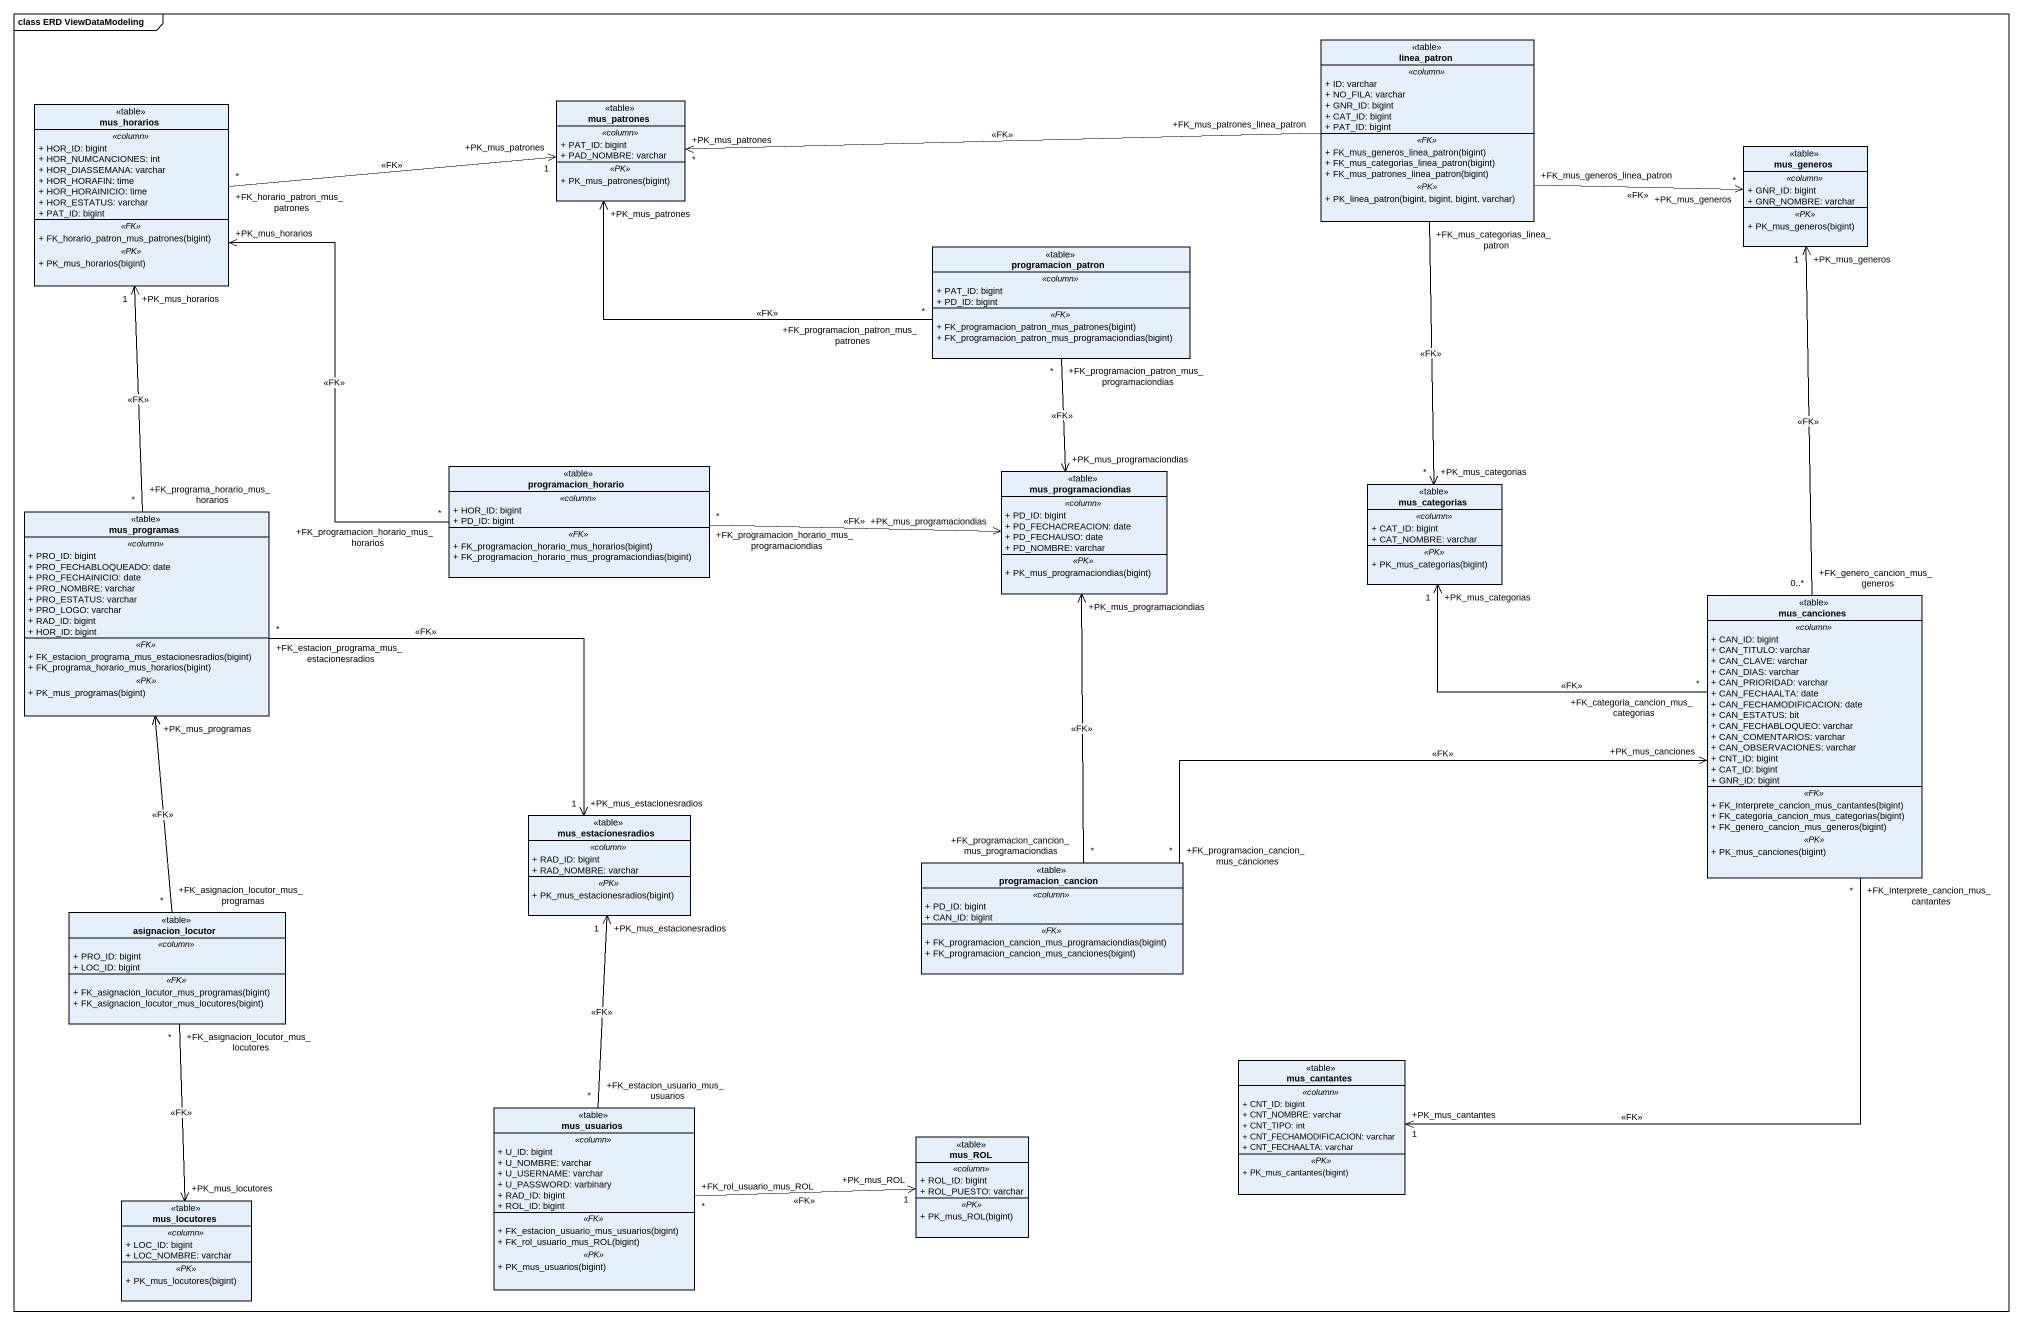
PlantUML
@startuml
mainframe class ERD ViewDataModeling
hide circle
hide empty members
skinparam classAttributeIconSize 0
class linea_patron <<table>> {
  .. <<column>> ..
  + ID: varchar
  + NO_FILA: varchar
  + GNR_ID: bigint
  + CAT_ID: bigint
  + PAT_ID: bigint
  .. <<FK>> ..
  + FK_mus_generos_linea_patron(bigint)
  + FK_mus_categorias_linea_patron(bigint)
  + FK_mus_patrones_linea_patron(bigint)
  .. <<PK>> ..
  + PK_linea_patron(bigint, bigint, bigint, varchar)
}
class mus_horarios <<table>> {
  .. <<column>> ..
  + HOR_ID: bigint
  + HOR_NUMCANCIONES: int
  + HOR_DIASSEMANA: varchar
  + HOR_HORAFIN: time
  + HOR_HORAINICIO: time
  + HOR_ESTATUS: varchar
  + PAT_ID: bigint
  .. <<FK>> ..
  + FK_horario_patron_mus_patrones(bigint)
  .. <<PK>> ..
  + PK_mus_horarios(bigint)
}
class mus_patrones <<table>> {
  .. <<column>> ..
  + PAT_ID: bigint
  + PAD_NOMBRE: varchar
  .. <<PK>> ..
  + PK_mus_patrones(bigint)
}
class mus_generos <<table>> {
  .. <<column>> ..
  + GNR_ID: bigint
  + GNR_NOMBRE: varchar
  .. <<PK>> ..
  + PK_mus_generos(bigint)
}
class programacion_patron <<table>> {
  .. <<column>> ..
  + PAT_ID: bigint
  + PD_ID: bigint
  .. <<FK>> ..
  + FK_programacion_patron_mus_patrones(bigint)
  + FK_programacion_patron_mus_programaciondias(bigint)
}
class programacion_horario <<table>> {
  .. <<column>> ..
  + HOR_ID: bigint
  + PD_ID: bigint
  .. <<FK>> ..
  + FK_programacion_horario_mus_horarios(bigint)
  + FK_programacion_horario_mus_programaciondias(bigint)
}
class mus_programaciondias <<table>> {
  .. <<column>> ..
  + PD_ID: bigint
  + PD_FECHACREACION: date
  + PD_FECHAUSO: date
  + PD_NOMBRE: varchar
  .. <<PK>> ..
  + PK_mus_programaciondias(bigint)
}
class mus_categorias <<table>> {
  .. <<column>> ..
  + CAT_ID: bigint
  + CAT_NOMBRE: varchar
  .. <<PK>> ..
  + PK_mus_categorias(bigint)
}
class mus_programas <<table>> {
  .. <<column>> ..
  + PRO_ID: bigint
  + PRO_FECHABLOQUEADO: date
  + PRO_FECHAINICIO: date
  + PRO_NOMBRE: varchar
  + PRO_ESTATUS: varchar
  + PRO_LOGO: varchar
  + RAD_ID: bigint
  + HOR_ID: bigint
  .. <<FK>> ..
  + FK_estacion_programa_mus_estacionesradios(bigint)
  + FK_programa_horario_mus_horarios(bigint)
  .. <<PK>> ..
  + PK_mus_programas(bigint)
}
class mus_canciones <<table>> {
  .. <<column>> ..
  + CAN_ID: bigint
  + CAN_TITULO: varchar
  + CAN_CLAVE: varchar
  + CAN_DIAS: varchar
  + CAN_PRIORIDAD: varchar
  + CAN_FECHAALTA: date
  + CAN_FECHAMODIFICACION: date
  + CAN_ESTATUS: bit
  + CAN_FECHABLOQUEO: varchar
  + CAN_COMENTARIOS: varchar
  + CAN_OBSERVACIONES: varchar
  + CNT_ID: bigint
  + CAT_ID: bigint
  + GNR_ID: bigint
  .. <<FK>> ..
  + FK_Interprete_cancion_mus_cantantes(bigint)
  + FK_categoria_cancion_mus_categorias(bigint)
  + FK_genero_cancion_mus_generos(bigint)
  .. <<PK>> ..
  + PK_mus_canciones(bigint)
}
class mus_estacionesradios <<table>> {
  .. <<column>> ..
  + RAD_ID: bigint
  + RAD_NOMBRE: varchar
  .. <<PK>> ..
  + PK_mus_estacionesradios(bigint)
}
class programacion_cancion <<table>> {
  .. <<column>> ..
  + PD_ID: bigint
  + CAN_ID: bigint
  .. <<FK>> ..
  + FK_programacion_cancion_mus_programaciondias(bigint)
  + FK_programacion_cancion_mus_canciones(bigint)
}
class asignacion_locutor <<table>> {
  .. <<column>> ..
  + PRO_ID: bigint
  + LOC_ID: bigint
  .. <<FK>> ..
  + FK_asignacion_locutor_mus_programas(bigint)
  + FK_asignacion_locutor_mus_locutores(bigint)
}
class mus_cantantes <<table>> {
  .. <<column>> ..
  + CNT_ID: bigint
  + CNT_NOMBRE: varchar
  + CNT_TIPO: int
  + CNT_FECHAMODIFICACION: varchar
  + CNT_FECHAALTA: varchar
  .. <<PK>> ..
  + PK_mus_cantantes(bigint)
}
class mus_usuarios <<table>> {
  .. <<column>> ..
  + U_ID: bigint
  + U_NOMBRE: varchar
  + U_USERNAME: varchar
  + U_PASSWORD: varbinary
  + RAD_ID: bigint
  + ROL_ID: bigint
  .. <<FK>> ..
  + FK_estacion_usuario_mus_usuarios(bigint)
  + FK_rol_usuario_mus_ROL(bigint)
  .. <<PK>> ..
  + PK_mus_usuarios(bigint)
}
class mus_ROL <<table>> {
  .. <<column>> ..
  + ROL_ID: bigint
  + ROL_PUESTO: varchar
  .. <<PK>> ..
  + PK_mus_ROL(bigint)
}
class mus_locutores <<table>> {
  .. <<column>> ..
  + LOC_ID: bigint
  + LOC_NOMBRE: varchar
  .. <<PK>> ..
  + PK_mus_locutores(bigint)
}
linea_patron "+FK_mus_patrones_linea_patron" -left-> "+PK_mus_patrones\n*" mus_patrones : <<FK>>
linea_patron "+FK_mus_generos_linea_patron" -right-> "+PK_mus_generos\n*" mus_generos : <<FK>>
linea_patron "+FK_mus_categorias_linea_patron" --> "+PK_mus_categorias\n*" mus_categorias : <<FK>>
mus_horarios "+FK_horario_patron_mus_patrones\n*" -right-> "+PK_mus_patrones\n1" mus_patrones : <<FK>>
programacion_patron "+FK_programacion_patron_mus_patrones\n*" -left-> "+PK_mus_patrones" mus_patrones : <<FK>>
programacion_patron "+FK_programacion_patron_mus_programaciondias\n*" --> "+PK_mus_programaciondias" mus_programaciondias : <<FK>>
programacion_horario "+FK_programacion_horario_mus_horarios\n*" -up-> "+PK_mus_horarios" mus_horarios : <<FK>>
programacion_horario "+FK_programacion_horario_mus_programaciondias\n*" -right-> "+PK_mus_programaciondias" mus_programaciondias : <<FK>>
mus_programas "+FK_programa_horario_mus_horarios\n*" -up-> "+PK_mus_horarios\n1" mus_horarios : <<FK>>
mus_programas "+FK_estacion_programa_mus_estacionesradios\n*" -right-> "+PK_mus_estacionesradios\n1" mus_estacionesradios : <<FK>>
mus_canciones "+FK_genero_cancion_mus_generos\n0..*" -up-> "+PK_mus_generos\n1" mus_generos : <<FK>>
mus_canciones "+FK_categoria_cancion_mus_categorias\n*" -left-> "+PK_mus_categorias\n1" mus_categorias : <<FK>>
mus_canciones "+FK_Interprete_cancion_mus_cantantes\n*" --> "+PK_mus_cantantes\n1" mus_cantantes : <<FK>>
programacion_cancion "+FK_programacion_cancion_mus_programaciondias\n*" -up-> "+PK_mus_programaciondias" mus_programaciondias : <<FK>>
programacion_cancion "+FK_programacion_cancion_mus_canciones\n*" -right-> "+PK_mus_canciones" mus_canciones : <<FK>>
asignacion_locutor "+FK_asignacion_locutor_mus_programas\n*" -up-> "+PK_mus_programas" mus_programas : <<FK>>
asignacion_locutor "+FK_asignacion_locutor_mus_locutores\n*" --> "+PK_mus_locutores" mus_locutores : <<FK>>
mus_usuarios "+FK_estacion_usuario_mus_usuarios\n*" -up-> "+PK_mus_estacionesradios\n1" mus_estacionesradios : <<FK>>
mus_usuarios "+FK_rol_usuario_mus_ROL\n*" -right-> "+PK_mus_ROL\n1" mus_ROL : <<FK>>
@enduml
